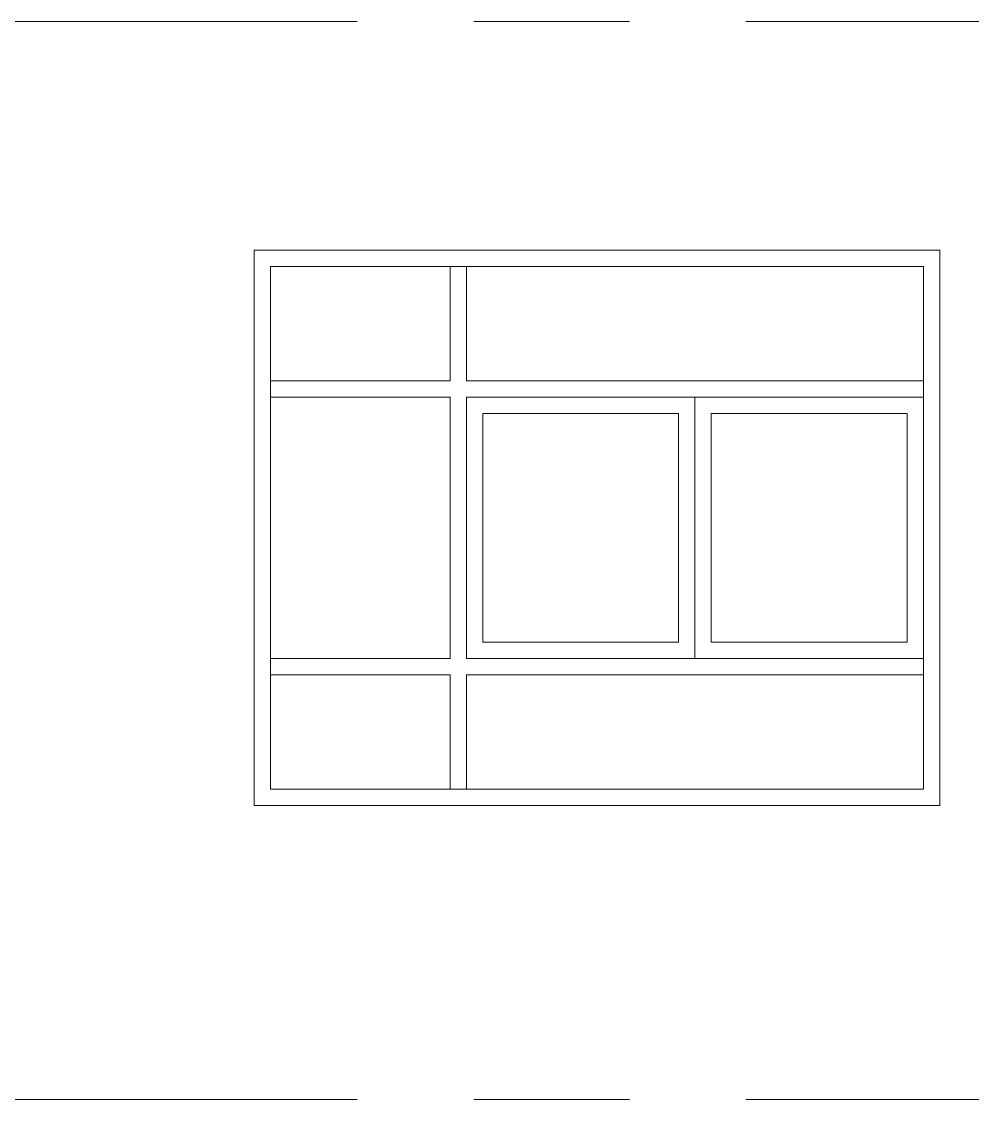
# Model space of a CAD drawing. Header units: millimetres. Extents: x -99196 to 15601, y -9661 to 93550.
# Drawn here: x -7613 to -4701, y 54900 to 58200 of the extents above; entities that cross this region are included whole.
import ezdxf

# ---------------------------------------------------------------- set-up
doc = ezdxf.new("R2010")
doc.units = ezdxf.units.MM
doc.linetypes.add('Centre', pattern=[31.75, 6.35, -4.7625, 15.875, -4.7625])
for name, color, linetype, lineweight in [('CUA', 31, 'Continuous', 9), ('NET-THAY', 2, 'Continuous', 9), ('TRUC', 225, 'Continuous', 5)]:
    doc.layers.add(name, color=color, linetype=linetype, lineweight=lineweight)

# ---------------------------------------------------------------- blocks, each defined once
blk = doc.blocks.new('X-PHONG NGU 2 - X-PHONG NGU 2_Recovery_-V112-MẶT ĐỨNG 14-1')
at = {"layer": 'CUA'}
for p, q in [((-6850.5, 21150), (-4850.5, 21150)), ((-6850.5, 21150), (-6850.5, 19550)), ((-6250.5, 21150), (-6300.5, 21150)), ((-6300.5, 20800), (-6300.5, 21150)), ((-6250.5, 21150), (-6250.5, 20800)), ((-4850.5, 19550), (-4850.5, 21150)), ((-6300.5, 20800), (-6850.5, 20800)), ((-6850.5, 20750), (-6850.5, 20800)), ((-4850.5, 20800), (-6250.5, 20800)), ((-4850.5, 20750), (-4850.5, 20800)), ((-6850.5, 20750), (-6300.5, 20750)), ((-6300.5, 19950), (-6300.5, 20750)), ((-6250.5, 20750), (-6250.5, 19950)), ((-6250.5, 20750), (-4850.5, 20750)), ((-5550.5, 19950), (-5550.5, 20750)), ((-4850.5, 20750), (-5550.5, 20750)), ((-4850.5, 20750), (-4850.5, 19950)), ((-6200.5, 20700), (-6200.5, 20000)), ((-6200.5, 20700), (-5600.5, 20700)), ((-5600.5, 20000), (-5600.5, 20700)), ((-5500.5, 20700), (-4900.5, 20700)), ((-5500.5, 20700), (-5500.5, 20000)), ((-4900.5, 20000), (-4900.5, 20700)), ((-6200.5, 20000), (-5600.5, 20000)), ((-5500.5, 20000), (-4900.5, 20000)), ((-6850.5, 19950), (-6300.5, 19950)), ((-6850.5, 19900), (-6850.5, 19950)), ((-6250.5, 19950), (-4850.5, 19950)), ((-4850.5, 19950), (-5550.5, 19950)), ((-4850.5, 19950), (-4850.5, 19900)), ((-6300.5, 19900), (-6850.5, 19900)), ((-6300.5, 19550), (-6300.5, 19900)), ((-6250.5, 19900), (-6250.5, 19550)), ((-4850.5, 19900), (-6250.5, 19900)), ((-6850.5, 19550), (-4850.5, 19550)), ((-6250.5, 19550), (-6300.5, 19550))]:
    blk.add_line(p, q, dxfattribs=at)
blk = doc.blocks.new('A$C677B3655')
at = {"layer": 'NET-THAY'}
for p, q in [((-20228.3, 900), (-20228.3, 2600)), ((-20228.3, 2600), (-18128.3, 2600)), ((-18128.3, 2600), (-18128.3, 900)), ((-18128.3, 900), (-20228.3, 900))]:
    blk.add_line(p, q, dxfattribs=at)
at = {"layer": 'CUA'}
blk.add_blockref('X-PHONG NGU 2 - X-PHONG NGU 2_Recovery_-V112-MẶT ĐỨNG 14-1', (-13327.7, -18600), dxfattribs=at)

msp = doc.modelspace()

# ---------------------------------------------------------------- linework, layer by layer
at = {"layer": 'TRUC', "linetype": 'Centre', "ltscale": 75}
for p, q in [((-99096.4, 58200), (15600.6, 58200)), ((-99096.4, 54900), (15600.6, 54900))]:
    msp.add_line(p, q, dxfattribs=at)

# ---------------------------------------------------------------- block references
at = {"layer": 'NET-THAY'}
msp.add_blockref('A$C677B3655', (13327.7, 54900), dxfattribs=at)

doc.saveas('drawing.dxf')
